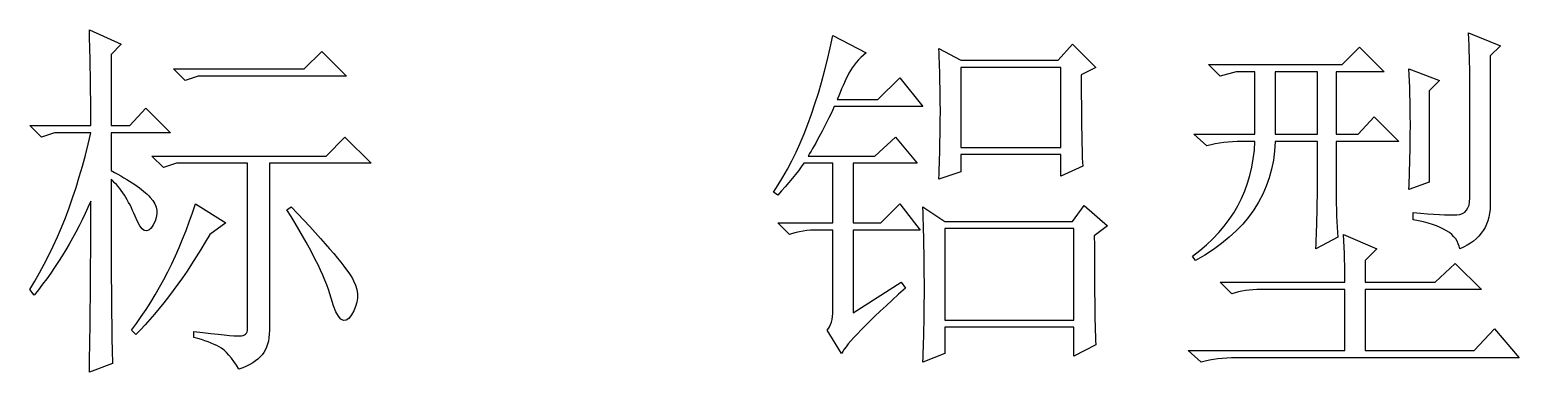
# Model space of a CAD drawing. Header units: millimetres. Extents: x 958 to 3026, y 447 to 1692.
# Drawn here: x 2639.9 to 2721.3, y 622.2 to 641 of the extents above; entities that cross this region are included whole.
import ezdxf

# ---------------------------------------------------------------- set-up
doc = ezdxf.new("R2010")
doc.units = ezdxf.units.MM
doc.layers.add('layer 1', color=7, linetype='Continuous')

msp = doc.modelspace()

# ---------------------------------------------------------------- linework, layer by layer
at = {"layer": 'layer 1', "color": 250}
for points, knots in [([(2644.337, 632.799), (2644.868, 632.321), (2645.302, 631.647), (2645.647, 630.773), (2645.647, 630.773), (2645.993, 629.9), (2646.321, 629.74), (2646.639, 630.299), (2646.639, 630.299), (2646.958, 630.855), (2646.904, 631.356), (2646.48, 631.806), (2646.48, 631.806), (2646.057, 632.257), (2645.343, 632.745), (2644.337, 633.273), (2644.337, 633.273), (2644.337, 633.273), (2644.337, 635.339), (2644.337, 635.339), (2644.337, 635.339), (2644.337, 635.339), (2647.591, 635.339), (2647.591, 635.339), (2647.591, 635.339), (2647.591, 635.339), (2646.243, 636.687), (2646.243, 636.687), (2646.243, 636.687), (2646.243, 636.687), (2645.369, 635.735), (2645.369, 635.735), (2645.369, 635.735), (2645.369, 635.735), (2644.337, 635.735), (2644.337, 635.735), (2644.337, 635.735), (2644.337, 635.735), (2644.337, 639.623), (2644.337, 639.623), (2644.337, 639.623), (2644.337, 639.623), (2644.892, 640.182), (2644.892, 640.182), (2644.892, 640.182), (2644.892, 640.182), (2643.148, 640.974), (2643.148, 640.974), (2643.148, 640.974), (2643.199, 639.491), (2643.226, 637.747), (2643.226, 635.735), (2643.226, 635.735), (2643.226, 635.735), (2639.893, 635.735), (2639.893, 635.735), (2639.893, 635.735), (2639.893, 635.735), (2640.526, 635.102), (2640.526, 635.102), (2640.526, 635.102), (2640.526, 635.102), (2641.241, 635.339), (2641.241, 635.339), (2641.241, 635.339), (2641.241, 635.339), (2643.226, 635.339), (2643.226, 635.339), (2643.226, 635.339), (2642.484, 632.003), (2641.373, 629.148), (2639.893, 626.767), (2639.893, 626.767), (2639.893, 626.767), (2640.13, 626.449), (2640.13, 626.449), (2640.13, 626.449), (2641.4, 628.037), (2642.433, 629.754), (2643.226, 631.607), (2643.226, 631.607), (2643.226, 627.637), (2643.199, 624.518), (2643.148, 622.242), (2643.148, 622.242), (2643.148, 622.242), (2644.418, 622.717), (2644.418, 622.717), (2644.418, 622.717), (2644.364, 623.777), (2644.337, 627.136), (2644.337, 632.799)], [0, 0, 0, 0, 0.043478, 0.043478, 0.043478, 0.043478, 0.086957, 0.086957, 0.086957, 0.086957, 0.130435, 0.130435, 0.130435, 0.130435, 0.173913, 0.173913, 0.173913, 0.173913, 0.217391, 0.217391, 0.217391, 0.217391, 0.26087, 0.26087, 0.26087, 0.26087, 0.304348, 0.304348, 0.304348, 0.304348, 0.347826, 0.347826, 0.347826, 0.347826, 0.391304, 0.391304, 0.391304, 0.391304, 0.434783, 0.434783, 0.434783, 0.434783, 0.478261, 0.478261, 0.478261, 0.478261, 0.521739, 0.521739, 0.521739, 0.521739, 0.565217, 0.565217, 0.565217, 0.565217, 0.608696, 0.608696, 0.608696, 0.608696, 0.652174, 0.652174, 0.652174, 0.652174, 0.695652, 0.695652, 0.695652, 0.695652, 0.73913, 0.73913, 0.73913, 0.73913, 0.782609, 0.782609, 0.782609, 0.782609, 0.826087, 0.826087, 0.826087, 0.826087, 0.869565, 0.869565, 0.869565, 0.869565, 0.913043, 0.913043, 0.913043, 0.913043, 0.956522, 0.956522, 0.956522, 0.956522, 1, 1, 1, 1]), ([(2718.522, 640.815), (2718.576, 639.863), (2718.6, 639.044), (2718.6, 638.353), (2718.6, 638.353), (2718.6, 638.353), (2718.6, 631.766), (2718.6, 631.766), (2718.6, 631.766), (2718.6, 631.183), (2718.363, 630.879), (2717.889, 630.855), (2717.889, 630.855), (2717.411, 630.828), (2716.619, 630.868), (2715.505, 630.973), (2715.505, 630.973), (2715.505, 630.973), (2715.505, 630.577), (2715.505, 630.577), (2715.505, 630.577), (2717.093, 630.31), (2717.94, 629.781), (2718.045, 628.989), (2718.045, 628.989), (2719.21, 629.463), (2719.765, 630.337), (2719.714, 631.607), (2719.714, 631.607), (2719.714, 631.607), (2719.714, 639.545), (2719.714, 639.545), (2719.714, 639.545), (2719.714, 639.545), (2720.27, 640.1), (2720.27, 640.1), (2720.27, 640.1), (2720.27, 640.1), (2718.522, 640.815), (2718.522, 640.815)], [0, 0, 0, 0, 0.1, 0.1, 0.1, 0.1, 0.2, 0.2, 0.2, 0.2, 0.3, 0.3, 0.3, 0.3, 0.4, 0.4, 0.4, 0.4, 0.5, 0.5, 0.5, 0.5, 0.6, 0.6, 0.6, 0.6, 0.7, 0.7, 0.7, 0.7, 0.8, 0.8, 0.8, 0.8, 0.9, 0.9, 0.9, 0.9, 1, 1, 1, 1]), ([(2684.899, 625.497), (2684.899, 625.497), (2684.899, 630.022), (2684.899, 630.022), (2684.899, 630.022), (2684.899, 630.022), (2688.55, 630.022), (2688.55, 630.022), (2688.55, 630.022), (2688.55, 630.022), (2687.439, 631.447), (2687.439, 631.447), (2687.439, 631.447), (2687.439, 631.447), (2686.406, 630.418), (2686.406, 630.418), (2686.406, 630.418), (2686.406, 630.418), (2684.899, 630.418), (2684.899, 630.418), (2684.899, 630.418), (2684.899, 630.418), (2684.899, 633.672), (2684.899, 633.672), (2684.899, 633.672), (2684.899, 633.672), (2688.391, 633.672), (2688.391, 633.672), (2688.391, 633.672), (2688.391, 633.672), (2687.202, 635.102), (2687.202, 635.102), (2687.202, 635.102), (2687.202, 635.102), (2686.088, 634.069), (2686.088, 634.069), (2686.088, 634.069), (2686.088, 634.069), (2682.437, 634.069), (2682.437, 634.069), (2682.437, 634.069), (2682.86, 634.756), (2683.338, 635.657), (2683.866, 636.768), (2683.866, 636.768), (2683.866, 636.768), (2688.709, 636.768), (2688.709, 636.768), (2688.709, 636.768), (2688.709, 636.768), (2687.439, 638.353), (2687.439, 638.353), (2687.439, 638.353), (2687.439, 638.353), (2686.247, 637.164), (2686.247, 637.164), (2686.247, 637.164), (2686.247, 637.164), (2684.025, 637.164), (2684.025, 637.164), (2684.025, 637.164), (2684.239, 637.692), (2684.449, 638.17), (2684.662, 638.593), (2684.662, 638.593), (2684.872, 639.017), (2685.19, 639.386), (2685.614, 639.704), (2685.614, 639.704), (2685.614, 639.704), (2683.788, 640.656), (2683.788, 640.656), (2683.788, 640.656), (2683.047, 637.059), (2681.963, 634.201), (2680.534, 632.084), (2680.534, 632.084), (2680.534, 632.084), (2680.771, 631.925), (2680.771, 631.925), (2680.771, 631.925), (2681.353, 632.562), (2681.831, 633.141), (2682.2, 633.672), (2682.2, 633.672), (2682.2, 633.672), (2683.788, 633.672), (2683.788, 633.672), (2683.788, 633.672), (2683.788, 633.672), (2683.788, 630.418), (2683.788, 630.418), (2683.788, 630.418), (2683.788, 630.418), (2680.771, 630.418), (2680.771, 630.418), (2680.771, 630.418), (2680.771, 630.418), (2681.407, 629.781), (2681.407, 629.781), (2681.407, 629.781), (2681.882, 629.94), (2682.413, 630.022), (2682.992, 630.022), (2682.992, 630.022), (2682.992, 630.022), (2683.788, 630.022), (2683.788, 630.022), (2683.788, 630.022), (2683.788, 630.022), (2683.788, 625.653), (2683.788, 625.653), (2683.788, 625.653), (2683.788, 625.125), (2683.683, 624.755), (2683.47, 624.542), (2683.47, 624.542), (2683.47, 624.542), (2684.262, 623.272), (2684.262, 623.272), (2684.262, 623.272), (2684.53, 623.804), (2685.692, 624.993), (2687.757, 626.845), (2687.757, 626.845), (2687.757, 626.845), (2687.517, 627.163), (2687.517, 627.163), (2687.517, 627.163), (2687.517, 627.163), (2684.899, 625.497), (2684.899, 625.497)], [0, 0, 0, 0, 0.030303, 0.030303, 0.030303, 0.030303, 0.060606, 0.060606, 0.060606, 0.060606, 0.090909, 0.090909, 0.090909, 0.090909, 0.121212, 0.121212, 0.121212, 0.121212, 0.151515, 0.151515, 0.151515, 0.151515, 0.181818, 0.181818, 0.181818, 0.181818, 0.212121, 0.212121, 0.212121, 0.212121, 0.242424, 0.242424, 0.242424, 0.242424, 0.272727, 0.272727, 0.272727, 0.272727, 0.30303, 0.30303, 0.30303, 0.30303, 0.333333, 0.333333, 0.333333, 0.333333, 0.363636, 0.363636, 0.363636, 0.363636, 0.393939, 0.393939, 0.393939, 0.393939, 0.424242, 0.424242, 0.424242, 0.424242, 0.454545, 0.454545, 0.454545, 0.454545, 0.484848, 0.484848, 0.484848, 0.484848, 0.515152, 0.515152, 0.515152, 0.515152, 0.545455, 0.545455, 0.545455, 0.545455, 0.575758, 0.575758, 0.575758, 0.575758, 0.606061, 0.606061, 0.606061, 0.606061, 0.636364, 0.636364, 0.636364, 0.636364, 0.666667, 0.666667, 0.666667, 0.666667, 0.69697, 0.69697, 0.69697, 0.69697, 0.727273, 0.727273, 0.727273, 0.727273, 0.757576, 0.757576, 0.757576, 0.757576, 0.787879, 0.787879, 0.787879, 0.787879, 0.818182, 0.818182, 0.818182, 0.818182, 0.848485, 0.848485, 0.848485, 0.848485, 0.878788, 0.878788, 0.878788, 0.878788, 0.909091, 0.909091, 0.909091, 0.909091, 0.939394, 0.939394, 0.939394, 0.939394, 0.969697, 0.969697, 0.969697, 0.969697, 1, 1, 1, 1]), ([(2696.248, 634.147), (2696.248, 634.147), (2696.248, 632.958), (2696.248, 632.958), (2696.248, 632.958), (2696.248, 632.958), (2697.44, 633.513), (2697.44, 633.513), (2697.44, 633.513), (2697.386, 634.624), (2697.362, 636.29), (2697.362, 638.512), (2697.362, 638.512), (2697.362, 638.512), (2698.155, 638.912), (2698.155, 638.912), (2698.155, 638.912), (2698.155, 638.912), (2696.884, 640.182), (2696.884, 640.182), (2696.884, 640.182), (2696.884, 640.182), (2696.092, 639.308), (2696.092, 639.308), (2696.092, 639.308), (2696.092, 639.308), (2690.772, 639.308), (2690.772, 639.308), (2690.772, 639.308), (2690.772, 639.308), (2689.583, 639.941), (2689.583, 639.941), (2689.583, 639.941), (2689.634, 638.566), (2689.661, 637.428), (2689.661, 636.527), (2689.661, 636.527), (2689.661, 635.63), (2689.634, 634.387), (2689.583, 632.799), (2689.583, 632.799), (2689.583, 632.799), (2690.772, 633.195), (2690.772, 633.195), (2690.772, 633.195), (2690.772, 633.195), (2690.772, 634.147), (2690.772, 634.147), (2690.772, 634.147), (2690.772, 634.147), (2696.248, 634.147), (2696.248, 634.147)], [0, 0, 0, 0, 0.076923, 0.076923, 0.076923, 0.076923, 0.153846, 0.153846, 0.153846, 0.153846, 0.230769, 0.230769, 0.230769, 0.230769, 0.307692, 0.307692, 0.307692, 0.307692, 0.384615, 0.384615, 0.384615, 0.384615, 0.461538, 0.461538, 0.461538, 0.461538, 0.538462, 0.538462, 0.538462, 0.538462, 0.615385, 0.615385, 0.615385, 0.615385, 0.692308, 0.692308, 0.692308, 0.692308, 0.769231, 0.769231, 0.769231, 0.769231, 0.846154, 0.846154, 0.846154, 0.846154, 0.923077, 0.923077, 0.923077, 0.923077, 1, 1, 1, 1]), ([(2710.187, 628.989), (2710.187, 628.989), (2711.379, 629.622), (2711.379, 629.622), (2711.379, 629.622), (2711.325, 630.31), (2711.298, 631.183), (2711.298, 632.243), (2711.298, 632.243), (2711.298, 632.243), (2711.298, 634.861), (2711.298, 634.861), (2711.298, 634.861), (2711.298, 634.861), (2714.712, 634.861), (2714.712, 634.861), (2714.712, 634.861), (2714.712, 634.861), (2713.364, 636.213), (2713.364, 636.213), (2713.364, 636.213), (2713.364, 636.213), (2712.49, 635.258), (2712.49, 635.258), (2712.49, 635.258), (2712.49, 635.258), (2711.298, 635.258), (2711.298, 635.258), (2711.298, 635.258), (2711.298, 635.258), (2711.298, 638.671), (2711.298, 638.671), (2711.298, 638.671), (2711.298, 638.671), (2713.92, 638.671), (2713.92, 638.671), (2713.92, 638.671), (2713.92, 638.671), (2712.568, 640.023), (2712.568, 640.023), (2712.568, 640.023), (2712.568, 640.023), (2711.617, 639.068), (2711.617, 639.068), (2711.617, 639.068), (2711.617, 639.068), (2704.315, 639.068), (2704.315, 639.068), (2704.315, 639.068), (2704.315, 639.068), (2704.948, 638.434), (2704.948, 638.434), (2704.948, 638.434), (2704.948, 638.434), (2705.822, 638.671), (2705.822, 638.671), (2705.822, 638.671), (2705.822, 638.671), (2706.855, 638.671), (2706.855, 638.671), (2706.855, 638.671), (2706.855, 638.671), (2706.855, 635.258), (2706.855, 635.258), (2706.855, 635.258), (2706.855, 635.258), (2703.519, 635.258), (2703.519, 635.258), (2703.519, 635.258), (2703.519, 635.258), (2704.234, 634.624), (2704.234, 634.624), (2704.234, 634.624), (2704.816, 634.783), (2705.453, 634.861), (2706.141, 634.861), (2706.141, 634.861), (2706.141, 634.861), (2706.855, 634.861), (2706.855, 634.861), (2706.855, 634.861), (2706.747, 632.27), (2705.612, 630.178), (2703.441, 628.593), (2703.441, 628.593), (2703.441, 628.593), (2703.6, 628.352), (2703.6, 628.352), (2703.6, 628.352), (2706.405, 629.886), (2707.861, 632.057), (2707.966, 634.861), (2707.966, 634.861), (2707.966, 634.861), (2710.269, 634.861), (2710.269, 634.861), (2710.269, 634.861), (2710.269, 634.861), (2710.269, 632.243), (2710.269, 632.243), (2710.269, 632.243), (2710.269, 631.502), (2710.242, 630.418), (2710.187, 628.989)], [0, 0, 0, 0, 0.038462, 0.038462, 0.038462, 0.038462, 0.076923, 0.076923, 0.076923, 0.076923, 0.115385, 0.115385, 0.115385, 0.115385, 0.153846, 0.153846, 0.153846, 0.153846, 0.192308, 0.192308, 0.192308, 0.192308, 0.230769, 0.230769, 0.230769, 0.230769, 0.269231, 0.269231, 0.269231, 0.269231, 0.307692, 0.307692, 0.307692, 0.307692, 0.346154, 0.346154, 0.346154, 0.346154, 0.384615, 0.384615, 0.384615, 0.384615, 0.423077, 0.423077, 0.423077, 0.423077, 0.461538, 0.461538, 0.461538, 0.461538, 0.5, 0.5, 0.5, 0.5, 0.538462, 0.538462, 0.538462, 0.538462, 0.576923, 0.576923, 0.576923, 0.576923, 0.615385, 0.615385, 0.615385, 0.615385, 0.653846, 0.653846, 0.653846, 0.653846, 0.692308, 0.692308, 0.692308, 0.692308, 0.730769, 0.730769, 0.730769, 0.730769, 0.769231, 0.769231, 0.769231, 0.769231, 0.807692, 0.807692, 0.807692, 0.807692, 0.846154, 0.846154, 0.846154, 0.846154, 0.884615, 0.884615, 0.884615, 0.884615, 0.923077, 0.923077, 0.923077, 0.923077, 0.961538, 0.961538, 0.961538, 0.961538, 1, 1, 1, 1]), ([(2647.75, 638.83), (2647.75, 638.83), (2648.387, 638.197), (2648.387, 638.197), (2648.387, 638.197), (2648.387, 638.197), (2649.102, 638.434), (2649.102, 638.434), (2649.102, 638.434), (2649.102, 638.434), (2657.196, 638.434), (2657.196, 638.434), (2657.196, 638.434), (2657.196, 638.434), (2655.848, 639.782), (2655.848, 639.782), (2655.848, 639.782), (2655.848, 639.782), (2654.896, 638.83), (2654.896, 638.83), (2654.896, 638.83), (2654.896, 638.83), (2647.75, 638.83), (2647.75, 638.83)], [0, 0, 0, 0, 0.166667, 0.166667, 0.166667, 0.166667, 0.333333, 0.333333, 0.333333, 0.333333, 0.5, 0.5, 0.5, 0.5, 0.666667, 0.666667, 0.666667, 0.666667, 0.833333, 0.833333, 0.833333, 0.833333, 1, 1, 1, 1]), ([(2690.772, 638.912), (2690.772, 638.912), (2696.248, 638.912), (2696.248, 638.912), (2696.248, 638.912), (2696.248, 638.912), (2696.248, 634.543), (2696.248, 634.543), (2696.248, 634.543), (2696.248, 634.543), (2690.772, 634.543), (2690.772, 634.543), (2690.772, 634.543), (2690.772, 634.543), (2690.772, 638.912), (2690.772, 638.912)], [0, 0, 0, 0, 0.25, 0.25, 0.25, 0.25, 0.5, 0.5, 0.5, 0.5, 0.75, 0.75, 0.75, 0.75, 1, 1, 1, 1]), ([(2707.966, 638.671), (2707.966, 638.671), (2710.269, 638.671), (2710.269, 638.671), (2710.269, 638.671), (2710.269, 638.671), (2710.269, 635.258), (2710.269, 635.258), (2710.269, 635.258), (2710.269, 635.258), (2707.966, 635.258), (2707.966, 635.258), (2707.966, 635.258), (2707.966, 635.258), (2707.966, 638.671), (2707.966, 638.671)], [0, 0, 0, 0, 0.25, 0.25, 0.25, 0.25, 0.5, 0.5, 0.5, 0.5, 0.75, 0.75, 0.75, 0.75, 1, 1, 1, 1]), ([(2715.267, 632.243), (2715.267, 632.243), (2716.378, 632.64), (2716.378, 632.64), (2716.378, 632.64), (2716.378, 632.64), (2716.378, 637.642), (2716.378, 637.642), (2716.378, 637.642), (2716.378, 637.642), (2716.934, 638.197), (2716.934, 638.197), (2716.934, 638.197), (2716.934, 638.197), (2715.267, 638.83), (2715.267, 638.83), (2715.267, 638.83), (2715.322, 637.984), (2715.349, 636.978), (2715.349, 635.813), (2715.349, 635.813), (2715.349, 634.651), (2715.322, 633.459), (2715.267, 632.243)], [0, 0, 0, 0, 0.166667, 0.166667, 0.166667, 0.166667, 0.333333, 0.333333, 0.333333, 0.333333, 0.5, 0.5, 0.5, 0.5, 0.666667, 0.666667, 0.666667, 0.666667, 0.833333, 0.833333, 0.833333, 0.833333, 1, 1, 1, 1]), ([(2648.861, 624.464), (2648.861, 624.464), (2648.861, 624.146), (2648.861, 624.146), (2648.861, 624.146), (2649.444, 623.987), (2649.908, 623.814), (2650.25, 623.631), (2650.25, 623.631), (2650.595, 623.445), (2650.951, 623.035), (2651.323, 622.402), (2651.323, 622.402), (2651.906, 622.612), (2652.329, 622.876), (2652.593, 623.194), (2652.593, 623.194), (2652.857, 623.512), (2652.99, 623.96), (2652.99, 624.542), (2652.99, 624.542), (2652.99, 624.542), (2652.99, 633.672), (2652.99, 633.672), (2652.99, 633.672), (2652.99, 633.672), (2658.547, 633.672), (2658.547, 633.672), (2658.547, 633.672), (2658.547, 633.672), (2657.118, 635.102), (2657.118, 635.102), (2657.118, 635.102), (2657.118, 635.102), (2656.085, 634.069), (2656.085, 634.069), (2656.085, 634.069), (2656.085, 634.069), (2646.562, 634.069), (2646.562, 634.069), (2646.562, 634.069), (2646.562, 634.069), (2647.195, 633.432), (2647.195, 633.432), (2647.195, 633.432), (2647.195, 633.432), (2647.91, 633.672), (2647.91, 633.672), (2647.91, 633.672), (2647.91, 633.672), (2651.797, 633.672), (2651.797, 633.672), (2651.797, 633.672), (2651.797, 633.672), (2651.797, 624.623), (2651.797, 624.623), (2651.797, 624.623), (2651.797, 624.359), (2651.652, 624.227), (2651.364, 624.227), (2651.364, 624.227), (2651.073, 624.227), (2650.239, 624.305), (2648.861, 624.464)], [0, 0, 0, 0, 0.0625, 0.0625, 0.0625, 0.0625, 0.125, 0.125, 0.125, 0.125, 0.1875, 0.1875, 0.1875, 0.1875, 0.25, 0.25, 0.25, 0.25, 0.3125, 0.3125, 0.3125, 0.3125, 0.375, 0.375, 0.375, 0.375, 0.4375, 0.4375, 0.4375, 0.4375, 0.5, 0.5, 0.5, 0.5, 0.5625, 0.5625, 0.5625, 0.5625, 0.625, 0.625, 0.625, 0.625, 0.6875, 0.6875, 0.6875, 0.6875, 0.75, 0.75, 0.75, 0.75, 0.8125, 0.8125, 0.8125, 0.8125, 0.875, 0.875, 0.875, 0.875, 0.9375, 0.9375, 0.9375, 0.9375, 1, 1, 1, 1]), ([(2648.943, 631.447), (2648.096, 628.803), (2646.931, 626.5), (2645.447, 624.542), (2645.447, 624.542), (2645.447, 624.542), (2645.688, 624.305), (2645.688, 624.305), (2645.688, 624.305), (2647.063, 625.68), (2648.411, 627.505), (2649.735, 629.781), (2649.735, 629.781), (2649.735, 629.781), (2650.609, 630.418), (2650.609, 630.418), (2650.609, 630.418), (2650.609, 630.418), (2648.943, 631.447), (2648.943, 631.447)], [0, 0, 0, 0, 0.2, 0.2, 0.2, 0.2, 0.4, 0.4, 0.4, 0.4, 0.6, 0.6, 0.6, 0.6, 0.8, 0.8, 0.8, 0.8, 1, 1, 1, 1]), ([(2654.182, 631.292), (2654.182, 631.292), (2653.941, 631.132), (2653.941, 631.132), (2653.941, 631.132), (2655.211, 629.121), (2656.021, 627.505), (2656.363, 626.29), (2656.363, 626.29), (2656.708, 625.074), (2657.077, 624.769), (2657.474, 625.375), (2657.474, 625.375), (2657.87, 625.985), (2657.91, 626.608), (2657.592, 627.241), (2657.592, 627.241), (2657.277, 627.878), (2656.139, 629.226), (2654.182, 631.292)], [0, 0, 0, 0, 0.2, 0.2, 0.2, 0.2, 0.4, 0.4, 0.4, 0.4, 0.6, 0.6, 0.6, 0.6, 0.8, 0.8, 0.8, 0.8, 1, 1, 1, 1]), ([(2696.962, 624.701), (2696.962, 624.701), (2696.962, 623.113), (2696.962, 623.113), (2696.962, 623.113), (2696.962, 623.113), (2698.155, 623.75), (2698.155, 623.75), (2698.155, 623.75), (2698.1, 624.965), (2698.077, 626.95), (2698.077, 629.703), (2698.077, 629.703), (2698.077, 629.703), (2698.788, 630.259), (2698.788, 630.259), (2698.788, 630.259), (2698.788, 630.259), (2697.518, 631.37), (2697.518, 631.37), (2697.518, 631.37), (2697.518, 631.37), (2696.884, 630.496), (2696.884, 630.496), (2696.884, 630.496), (2696.884, 630.496), (2689.898, 630.496), (2689.898, 630.496), (2689.898, 630.496), (2689.898, 630.496), (2688.709, 631.292), (2688.709, 631.292), (2688.709, 631.292), (2688.763, 629.49), (2688.787, 627.996), (2688.787, 626.804), (2688.787, 626.804), (2688.787, 625.616), (2688.763, 624.278), (2688.709, 622.798), (2688.709, 622.798), (2688.709, 622.798), (2689.898, 623.272), (2689.898, 623.272), (2689.898, 623.272), (2689.898, 623.272), (2689.898, 624.701), (2689.898, 624.701), (2689.898, 624.701), (2689.898, 624.701), (2696.962, 624.701), (2696.962, 624.701)], [0, 0, 0, 0, 0.076923, 0.076923, 0.076923, 0.076923, 0.153846, 0.153846, 0.153846, 0.153846, 0.230769, 0.230769, 0.230769, 0.230769, 0.307692, 0.307692, 0.307692, 0.307692, 0.384615, 0.384615, 0.384615, 0.384615, 0.461538, 0.461538, 0.461538, 0.461538, 0.538462, 0.538462, 0.538462, 0.538462, 0.615385, 0.615385, 0.615385, 0.615385, 0.692308, 0.692308, 0.692308, 0.692308, 0.769231, 0.769231, 0.769231, 0.769231, 0.846154, 0.846154, 0.846154, 0.846154, 0.923077, 0.923077, 0.923077, 0.923077, 1, 1, 1, 1]), ([(2689.898, 630.1), (2689.898, 630.1), (2696.962, 630.1), (2696.962, 630.1), (2696.962, 630.1), (2696.962, 630.1), (2696.962, 625.097), (2696.962, 625.097), (2696.962, 625.097), (2696.962, 625.097), (2689.898, 625.097), (2689.898, 625.097), (2689.898, 625.097), (2689.898, 625.097), (2689.898, 630.1), (2689.898, 630.1)], [0, 0, 0, 0, 0.25, 0.25, 0.25, 0.25, 0.5, 0.5, 0.5, 0.5, 0.75, 0.75, 0.75, 0.75, 1, 1, 1, 1]), ([(2711.776, 627.163), (2711.776, 627.163), (2704.948, 627.163), (2704.948, 627.163), (2704.948, 627.163), (2704.948, 627.163), (2705.585, 626.527), (2705.585, 626.527), (2705.585, 626.527), (2706.059, 626.686), (2706.591, 626.767), (2707.17, 626.767), (2707.17, 626.767), (2707.17, 626.767), (2711.776, 626.767), (2711.776, 626.767), (2711.776, 626.767), (2711.776, 626.767), (2711.776, 623.431), (2711.776, 623.431), (2711.776, 623.431), (2711.776, 623.431), (2703.204, 623.431), (2703.204, 623.431), (2703.204, 623.431), (2703.204, 623.431), (2703.919, 622.798), (2703.919, 622.798), (2703.919, 622.798), (2704.498, 622.957), (2705.134, 623.035), (2705.822, 623.035), (2705.822, 623.035), (2705.822, 623.035), (2721.299, 623.035), (2721.299, 623.035), (2721.299, 623.035), (2721.299, 623.035), (2719.951, 624.623), (2719.951, 624.623), (2719.951, 624.623), (2719.951, 624.623), (2718.84, 623.431), (2718.84, 623.431), (2718.84, 623.431), (2718.84, 623.431), (2712.887, 623.431), (2712.887, 623.431), (2712.887, 623.431), (2712.887, 623.431), (2712.887, 626.767), (2712.887, 626.767), (2712.887, 626.767), (2712.887, 626.767), (2719.237, 626.767), (2719.237, 626.767), (2719.237, 626.767), (2719.237, 626.767), (2717.807, 628.193), (2717.807, 628.193), (2717.807, 628.193), (2717.807, 628.193), (2716.697, 627.163), (2716.697, 627.163), (2716.697, 627.163), (2716.697, 627.163), (2712.887, 627.163), (2712.887, 627.163), (2712.887, 627.163), (2712.887, 627.163), (2712.887, 628.352), (2712.887, 628.352), (2712.887, 628.352), (2712.887, 628.352), (2713.52, 628.989), (2713.52, 628.989), (2713.52, 628.989), (2713.52, 628.989), (2711.695, 629.781), (2711.695, 629.781), (2711.695, 629.781), (2711.749, 628.83), (2711.776, 627.956), (2711.776, 627.163)], [0, 0, 0, 0, 0.047619, 0.047619, 0.047619, 0.047619, 0.095238, 0.095238, 0.095238, 0.095238, 0.142857, 0.142857, 0.142857, 0.142857, 0.190476, 0.190476, 0.190476, 0.190476, 0.238095, 0.238095, 0.238095, 0.238095, 0.285714, 0.285714, 0.285714, 0.285714, 0.333333, 0.333333, 0.333333, 0.333333, 0.380952, 0.380952, 0.380952, 0.380952, 0.428571, 0.428571, 0.428571, 0.428571, 0.47619, 0.47619, 0.47619, 0.47619, 0.52381, 0.52381, 0.52381, 0.52381, 0.571429, 0.571429, 0.571429, 0.571429, 0.619048, 0.619048, 0.619048, 0.619048, 0.666667, 0.666667, 0.666667, 0.666667, 0.714286, 0.714286, 0.714286, 0.714286, 0.761905, 0.761905, 0.761905, 0.761905, 0.809524, 0.809524, 0.809524, 0.809524, 0.857143, 0.857143, 0.857143, 0.857143, 0.904762, 0.904762, 0.904762, 0.904762, 0.952381, 0.952381, 0.952381, 0.952381, 1, 1, 1, 1])]:
    msp.add_open_spline(points, degree=3, knots=knots, dxfattribs=at)

doc.saveas('drawing.dxf')
